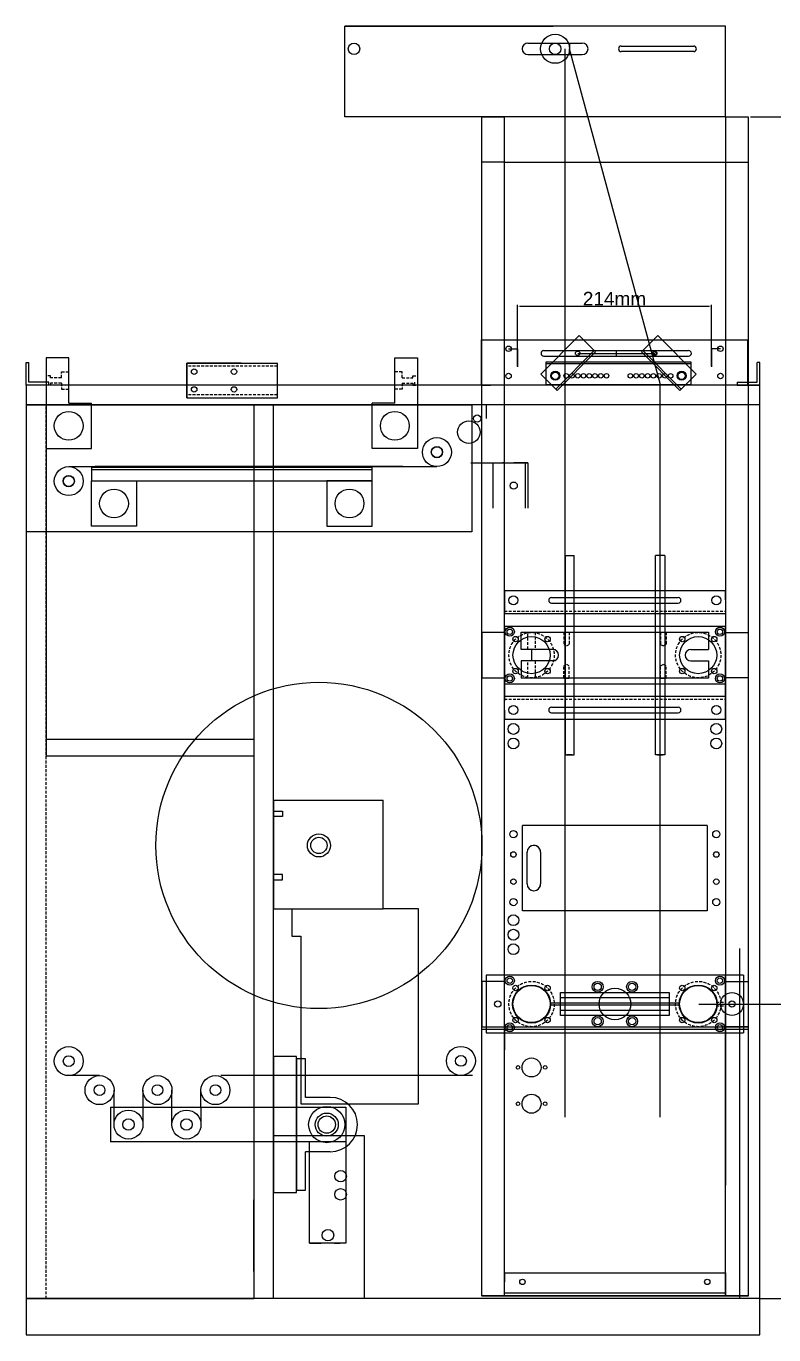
# Model space of a CAD drawing. Header units: centimetres. Extents: x -10816 to 16897, y 31630 to 109107.
# Drawn here: x -10816 to -9990, y 32969 to 34413 of the extents above; entities that cross this region are included whole.
import ezdxf

# ---------------------------------------------------------------- set-up
doc = ezdxf.new("R2010")
doc.units = ezdxf.units.CM
doc.header["$LTSCALE"] = 0.5
doc.linetypes.add('DASHED2', pattern=[9.525, 6.35, -3.175])
doc.styles.get("Standard").update_dxf_attribs({"font": 'arial.ttf'})
doc.dimstyles.new('ISO-25', dxfattribs={"dimtxt": 15, "dimasz": 2.5, "dimexe": 1.25, "dimexo": 0.625, "dimtad": 1, "dimtxsty": 'Standard', "dimcen": 2.5, "dimclrd": 1, "dimclre": 1, "dimadec": 0, "dimazin": 0, "dimtfac": 1, "dimtmove": 0, "dimatfit": 3, "dimfxl": 1, "dimarcsym": 0})

# ---------------------------------------------------------------- blocks, each defined once
blk = doc.blocks.new('*D133')
at = {"color": 1, "lineweight": -2, "transparency": 16777216}
for p, q in [((-10273, 34038.1), (-10273, 34105.9)), ((-10270.5, 34104.6), (-10061.5, 34104.6)), ((-10059, 34038.2), (-10059, 34105.9))]:
    blk.add_line(p, q, dxfattribs=at)
at = {"color": 1, "transparency": 16777216}
for points in [[(-10270.5, 34105), (-10270.5, 34104.2), (-10273, 34104.6)], [(-10061.5, 34105), (-10061.5, 34104.2), (-10059, 34104.6)]]:
    blk.add_solid(points, dxfattribs=at)
at = {"layer": 'Defpoints', "color": 0, "transparency": 16777216}
for p in [(-10059, 34104.6), (-10273, 34037.5), (-10059, 34037.6, -22.3)]:
    blk.add_point(p, dxfattribs=at)
at = {"color": 0, "transparency": 16777216, "insert": (-10166, 34112.8), "char_height": 15, "attachment_point": 5}
blk.add_mtext('214mm', dxfattribs=at)
blk = doc.blocks.new('*D160')
at = {"color": 1, "lineweight": -2, "transparency": 16777216}
for p, q in [((-10072.9, 33334.5), (-9780.9, 33334.5)), ((-9782.2, 33012), (-9782.2, 33332)), ((-10004.9, 33009.5), (-9780.9, 33009.5))]:
    blk.add_line(p, q, dxfattribs=at)
at = {"color": 1, "transparency": 16777216}
for points in [[(-9782.6, 33332), (-9781.8, 33332), (-9782.2, 33334.5)], [(-9782.6, 33012), (-9781.8, 33012), (-9782.2, 33009.5)]]:
    blk.add_solid(points, dxfattribs=at)
at = {"layer": 'Defpoints', "color": 0, "transparency": 16777216}
for p in [(-10073.6, 33334.5), (-9782.2, 33334.5), (-10005.6, 33009.5)]:
    blk.add_point(p, dxfattribs=at)
at = {"color": 0, "transparency": 16777216, "insert": (-9790.5, 33172), "char_height": 15, "attachment_point": 5, "rotation": 90}
blk.add_mtext('325mm', dxfattribs=at)
blk = doc.blocks.new('*D161')
at = {"color": 1, "lineweight": -2, "transparency": 16777216}
for p, q in [((-10015.9, 34313.5), (-9722.7, 34313.5)), ((-9723.9, 34311), (-9723.9, 33012)), ((-10004.9, 33009.5), (-9722.7, 33009.5))]:
    blk.add_line(p, q, dxfattribs=at)
at = {"color": 1, "transparency": 16777216}
for points in [[(-9724.4, 34311), (-9723.5, 34311), (-9723.9, 34313.5)], [(-9724.4, 33012), (-9723.5, 33012), (-9723.9, 33009.5)]]:
    blk.add_solid(points, dxfattribs=at)
at = {"layer": 'Defpoints', "color": 0, "transparency": 16777216}
for p in [(-10016.6, 34313.5), (-10005.6, 33009.5), (-9723.9, 33009.5)]:
    blk.add_point(p, dxfattribs=at)
at = {"color": 0, "transparency": 16777216, "insert": (-9732.2, 33661.5), "char_height": 15, "attachment_point": 5, "rotation": 90}
blk.add_mtext('1304mm', dxfattribs=at)

msp = doc.modelspace()

# ---------------------------------------------------------------- linework, layer by layer
for p, q in [((-10043.574, 34413.466), (-10463.574, 34413.466)), ((-10463.574, 34313.466), (-10463.574, 34413.466)), ((-10463.574, 34413.466), (-10453.574, 34413.466)), ((-10463.574, 34413.466), (-10233.574, 34413.466)), ((-10043.574, 34313.466), (-10043.574, 34413.466)), ((-10261.574, 34394.816), (-10201.574, 34394.816)), ((-10261.574, 34382.116), (-10201.574, 34382.116)), ((-10215.574, 34394.816), (-10215.574, 34382.116)), ((-10215.574, 34382.116), (-10215.574, 34388.466)), ((-10158.574, 34391.466), (-10078.574, 34391.466)), ((-10078.574, 34385.466), (-10158.574, 34385.466)), ((-10043.574, 34313.466), (-10043.574, 34343.466)), ((-10043.574, 34313.466), (-10463.574, 34313.466)), ((-10312.974, 34313.466), (-10312.974, 33012.466)), ((-10312.574, 34313.466), (-10287.574, 34313.466)), ((-10287.574, 33012.466), (-10287.574, 34313.466)), ((-10287.574, 34263.466), (-10287.574, 34313.466)), ((-10043.574, 34313.466), (-10043.574, 33134.466)), ((-10043.574, 34313.466), (-10043.574, 34263.466)), ((-10043.574, 34313.466), (-10018.574, 34313.466)), ((-10018.174, 33012.466), (-10018.174, 34313.466)), ((-10287.574, 34263.466), (-10312.574, 34263.466)), ((-10287.574, 34263.466), (-10043.574, 34263.466)), ((-10043.574, 34263.466), (-10018.574, 34263.466)), ((-10312.974, 34017.466), (-10312.974, 34067.466)), ((-10312.974, 34067.466), (-10018.979, 34067.466, -22.3)), ((-10312.974, 34067.466), (-10302.974, 34067.466)), ((-10312.974, 34067.466), (-10282.974, 34067.466)), ((-10247.462, 34029.662, -11.29), (-10205.035, 34072.088, -11.29)), ((-10205.035, 34072.088, -11.29), (-10187.004, 34054.057, -11.29)), ((-10118.217, 34072.088, -11.29), (-10136.248, 34054.057, -11.29)), ((-10075.791, 34029.662, -11.29), (-10118.217, 34072.088, -11.29)), ((-10018.979, 34067.466, -22.3), (-10018.979, 34017.466, -22.3)), ((-10282.974, 34057.466), (-10272.974, 34057.466)), ((-10272.974, 34057.466), (-10272.974, 34037.466)), ((-10244.124, 34055.466, -0.14), (-10084.129, 34055.466, -22.44)), ((-10188.418, 34055.471, -11.29), (-10230.845, 34013.045, -11.29)), ((-10187.004, 34054.057, -11.29), (-10229.43, 34011.63, -11.29)), ((-10206.626, 34052.466, -11.29), (-10121.626, 34052.466, -11.29)), ((-10164.126, 34055.466, -11.29), (-10164.126, 34049.466, -11.29)), ((-10136.248, 34054.057, -11.29), (-10093.822, 34011.63, -11.29)), ((-10134.834, 34055.471, -11.29), (-10092.408, 34013.045, -11.29)), ((-10048.979, 34057.466, -22.3), (-10058.979, 34057.466, -22.3)), ((-10058.979, 34057.466, -22.3), (-10058.979, 34037.563, -22.3)), ((-10815.574, 34017.466), (-10815.574, 34042.466)), ((-10815.574, 34042.466), (-10812.514, 34042.466)), ((-10812.514, 34020.526), (-10812.514, 34042.466)), ((-10793.574, 34047.466), (-10793.574, 33947.466)), ((-10768.574, 34047.466), (-10793.574, 34047.466)), ((-10768.574, 33997.466), (-10768.574, 34047.466)), ((-10638.074, 34041.466), (-10638.074, 34003.466)), ((-10578.074, 34041.466), (-10638.074, 34041.466)), ((-10638.074, 34003.466), (-10638.074, 34041.466)), ((-10638.074, 34041.466), (-10578.074, 34041.466)), ((-10638.074, 34041.466), (-10538.074, 34041.466)), ((-10538.074, 34003.466), (-10538.074, 34041.466)), ((-10408.574, 34047.466), (-10383.574, 34047.466)), ((-10408.574, 33997.466), (-10408.574, 34047.466)), ((-10383.574, 34047.466), (-10383.574, 33947.466)), ((-10244.124, 34049.466, -0.14), (-10084.129, 34049.466, -22.44)), ((-10241.378, 34043.217, -11.29), (-10081.878, 34043.217, -11.29)), ((-10241.378, 34017.717, -11.29), (-10241.378, 34043.217, -11.29)), ((-10241.378, 34041.217, -11.29), (-10081.878, 34041.217, -11.29)), ((-10081.878, 34043.217, -11.29), (-10081.878, 34017.717, -11.29)), ((-10005.574, 34042.466), (-10008.634, 34042.466)), ((-10008.634, 34020.526), (-10008.634, 34042.466)), ((-10005.574, 34042.466), (-10008.634, 34042.466)), ((-10008.634, 34020.526), (-10008.634, 34042.466)), ((-10005.574, 34017.466), (-10005.574, 34042.466)), ((-10005.574, 34017.466), (-10005.574, 34042.466)), ((-10229.43, 34011.63, -11.29), (-10247.462, 34029.662, -11.29)), ((-10093.822, 34011.63, -11.29), (-10075.791, 34029.662, -11.29)), ((-10005.574, 34017.466), (-10815.574, 34017.466)), ((-10815.574, 34017.466), (-10815.574, 33995.466)), ((-10790.574, 34017.466), (-10815.574, 34017.466)), ((-10790.574, 34020.526), (-10812.514, 34020.526)), ((-10790.574, 34017.466), (-10790.574, 34020.526)), ((-10386.574, 34017.466), (-10386.574, 34020.526)), ((-10018.979, 34017.466, -22.3), (-10312.974, 34017.466)), ((-10312.974, 34017.466), (-10302.974, 34017.466)), ((-10081.878, 34017.717, -11.29), (-10241.378, 34017.717, -11.29)), ((-10030.574, 34020.526), (-10008.634, 34020.526)), ((-10030.574, 34020.526), (-10008.634, 34020.526)), ((-10030.574, 34020.526), (-10030.574, 34017.466)), ((-10030.574, 34017.466), (-10005.574, 34017.466)), ((-10030.574, 34017.466), (-10005.574, 34017.466)), ((-10005.574, 33995.466), (-10005.574, 34017.466)), ((-10005.574, 33995.466), (-10005.574, 34017.466)), ((-10005.574, 33995.466), (-10815.574, 33995.466)), ((-10815.574, 33995.466), (-10815.574, 33009.466)), ((-10793.574, 33995.466), (-10815.574, 33995.466)), ((-10793.574, 33995.466), (-10815.574, 33995.466)), ((-10815.574, 33995.466), (-10323.574, 33995.466)), ((-10793.574, 33995.466), (-10793.574, 33855.466)), ((-10793.574, 33995.466), (-10793.574, 33607.466)), ((-10768.574, 33997.466), (-10743.574, 33997.466)), ((-10743.574, 33947.466), (-10743.574, 33997.466)), ((-10638.074, 34003.466), (-10578.074, 34003.466)), ((-10638.074, 34003.466), (-10538.074, 34003.466)), ((-10564.374, 33995.466), (-10564.374, 33009.466)), ((-10542.374, 33009.466), (-10542.374, 33995.466)), ((-10440.074, 33995.466), (-10462.074, 33995.466)), ((-10433.574, 33947.466), (-10433.574, 33997.466)), ((-10408.574, 33997.466), (-10433.574, 33997.466)), ((-10323.574, 33995.466), (-10323.574, 33855.466)), ((-10307.574, 33995.466), (-10307.574, 33980.466)), ((-10005.574, 33009.466), (-10005.574, 33995.466)), ((-10005.574, 33009.466), (-10005.574, 33995.466)), ((-10793.574, 33947.466), (-10743.574, 33947.466)), ((-10383.574, 33947.466), (-10433.574, 33947.466)), ((-10768.574, 33927.466), (-10362.074, 33927.466)), ((-10744.574, 33927.466), (-10739.574, 33927.466)), ((-10744.574, 33927.466), (-10743.574, 33927.466)), ((-10743.574, 33926.466), (-10743.574, 33924.466)), ((-10433.574, 33926.466), (-10743.574, 33926.466)), ((-10743.574, 33924.466), (-10433.574, 33924.466)), ((-10743.574, 33924.466), (-10743.574, 33911.766)), ((-10399.574, 33927.466), (-10739.574, 33927.466)), ((-10433.574, 33924.466), (-10433.574, 33926.466)), ((-10433.574, 33911.766), (-10433.574, 33924.466)), ((-10324.574, 33931.466), (-10264.774, 33931.466)), ((-10299.774, 33931.466), (-10261.774, 33931.466)), ((-10299.774, 33881.466), (-10299.774, 33931.466)), ((-10287.574, 33931.466), (-10289.774, 33931.466)), ((-10289.774, 33931.466), (-10264.774, 33931.466)), ((-10264.774, 33931.466), (-10277.274, 33931.466)), ((-10261.774, 33931.466), (-10264.774, 33931.466)), ((-10264.774, 33931.466), (-10264.774, 33881.466)), ((-10264.774, 33931.466), (-10264.774, 33881.466)), ((-10261.774, 33931.466), (-10261.774, 33881.466)), ((-10743.574, 33911.766), (-10433.574, 33911.766)), ((-10743.574, 33861.766), (-10743.574, 33911.766)), ((-10743.574, 33911.766), (-10693.574, 33911.766)), ((-10693.574, 33911.766), (-10693.574, 33861.766)), ((-10433.574, 33911.766), (-10483.574, 33911.766)), ((-10483.574, 33911.766), (-10483.574, 33861.766)), ((-10433.574, 33861.766), (-10433.574, 33911.766)), ((-10323.574, 33855.466), (-10815.574, 33855.466)), ((-10693.574, 33861.766), (-10743.574, 33861.766)), ((-10483.574, 33861.766), (-10433.574, 33861.766)), ((-10220.574, 33829.466), (-10220.574, 33609.466)), ((-10220.574, 33829.466), (-10210.574, 33829.466)), ((-10210.574, 33609.466), (-10210.574, 33829.466)), ((-10120.574, 33609.466), (-10120.574, 33829.466)), ((-10110.574, 33829.466), (-10120.574, 33829.466)), ((-10110.574, 33829.466), (-10110.574, 33609.466)), ((-10287.574, 33780.366), (-10287.574, 33790.366)), ((-10287.574, 33790.366), (-10287.574, 33764.966)), ((-10043.574, 33790.366), (-10287.574, 33790.366)), ((-10043.574, 33780.366), (-10043.574, 33790.366)), ((-10043.574, 33790.366), (-10043.574, 33764.966)), ((-10235.574, 33782.966), (-10095.574, 33782.966)), ((-10235.574, 33776.966), (-10095.574, 33776.966)), ((-10287.574, 33744.466), (-10287.574, 33769.966)), ((-10287.574, 33764.966), (-10287.574, 33767.966)), ((-10043.574, 33764.966), (-10287.574, 33764.966)), ((-10043.574, 33769.966), (-10043.574, 33744.466)), ((-10043.574, 33751.216), (-10287.574, 33751.216)), ((-10287.574, 33751.216), (-10287.574, 33734.466)), ((-10043.574, 33687.716), (-10043.574, 33751.216)), ((-10043.574, 33751.216), (-10043.574, 33734.466)), ((-10287.574, 33744.466), (-10312.574, 33744.466)), ((-10312.574, 33744.466), (-10312.574, 33694.466)), ((-10287.574, 33744.466), (-10287.574, 33694.466)), ((-10287.574, 33694.466), (-10287.574, 33744.466)), ((-10287.574, 33719.466), (-10287.574, 33744.466)), ((-10287.574, 33744.466), (-10287.574, 33687.716)), ((-10287.574, 33744.466), (-10287.574, 33687.716)), ((-10287.574, 33719.466), (-10287.574, 33744.466)), ((-10269.074, 33744.807), (-10062.074, 33744.807)), ((-10269.074, 33725.76), (-10269.074, 33744.807)), ((-10222.074, 33744.807), (-10216.074, 33744.807)), ((-10115.074, 33744.807), (-10109.074, 33744.807)), ((-10062.074, 33744.807), (-10062.074, 33725.757)), ((-10043.574, 33744.466), (-10043.574, 33694.466)), ((-10043.574, 33744.466), (-10043.574, 33694.466)), ((-10043.574, 33744.466), (-10043.574, 33694.466)), ((-10043.574, 33744.466), (-10043.574, 33687.716)), ((-10043.574, 33744.466), (-10043.574, 33687.716)), ((-10043.574, 33719.466), (-10043.574, 33744.466)), ((-10043.574, 33744.466), (-10018.574, 33744.466)), ((-10018.574, 33744.466), (-10018.574, 33694.466)), ((-10287.574, 33721.466), (-10287.574, 33717.466)), ((-10234.074, 33725.757), (-10269.074, 33725.76)), ((-10261.574, 33725.895), (-10253.574, 33725.855)), ((-10253.574, 33725.855), (-10257.574, 33725.875)), ((-10257.574, 33725.875), (-10257.574, 33713.057)), ((-10081.569, 33725.757), (-10062.074, 33725.757)), ((-10043.574, 33721.466), (-10043.574, 33717.466)), ((-10234.074, 33713.057), (-10269.074, 33713.057)), ((-10269.074, 33713.057), (-10269.074, 33694.007)), ((-10081.569, 33713.057), (-10062.074, 33713.057)), ((-10062.074, 33713.057), (-10062.074, 33694.007)), ((-10312.574, 33694.466), (-10287.574, 33694.466)), ((-10287.574, 33694.466), (-10287.574, 33668.966)), ((-10062.074, 33694.007), (-10269.074, 33694.007)), ((-10222.074, 33694.007), (-10216.074, 33694.007)), ((-10115.074, 33694.007), (-10109.074, 33694.007)), ((-10043.574, 33668.966), (-10043.574, 33694.466)), ((-10018.574, 33694.466), (-10043.574, 33694.466)), ((-10287.574, 33687.716), (-10043.574, 33687.716)), ((-10287.574, 33648.566), (-10287.574, 33673.966)), ((-10043.574, 33673.966), (-10287.574, 33673.966)), ((-10287.574, 33673.966), (-10287.574, 33670.966)), ((-10235.574, 33661.966), (-10095.574, 33661.966)), ((-10043.574, 33648.566), (-10043.574, 33673.966)), ((-10287.574, 33658.566), (-10287.574, 33648.566)), ((-10043.574, 33648.566), (-10287.574, 33648.566)), ((-10235.574, 33655.966), (-10095.574, 33655.966)), ((-10043.574, 33658.566), (-10043.574, 33648.566)), ((-10793.574, 33627.466), (-10793.574, 33618.466)), ((-10564.374, 33626.466), (-10793.574, 33626.466)), ((-10793.574, 33626.466), (-10793.574, 33608.466)), ((-10793.574, 33608.466), (-10564.374, 33608.466)), ((-10220.574, 33609.466), (-10210.574, 33609.466)), ((-10212.574, 33609.466), (-10218.574, 33609.466)), ((-10110.574, 33609.466), (-10120.574, 33609.466)), ((-10118.574, 33609.466), (-10112.574, 33609.466)), ((-10542.374, 33559.466), (-10542.374, 33439.466)), ((-10542.374, 33559.466), (-10421.374, 33559.466)), ((-10421.374, 33439.466), (-10421.374, 33559.466)), ((-10542.374, 33547.466), (-10532.374, 33547.466)), ((-10542.374, 33547.466), (-10542.374, 33541.466)), ((-10542.374, 33544.466), (-10542.374, 33474.466)), ((-10532.374, 33547.466), (-10532.374, 33541.466)), ((-10532.374, 33541.466), (-10542.374, 33541.466)), ((-10267.574, 33437.466), (-10267.574, 33531.466)), ((-10063.574, 33531.466), (-10267.574, 33531.466)), ((-10063.574, 33531.466), (-10063.574, 33437.466)), ((-10564.374, 33518.466), (-10564.374, 33500.466)), ((-10542.374, 33009.466), (-10542.374, 33529.466)), ((-10262.574, 33466.966), (-10262.574, 33501.966)), ((-10247.574, 33501.966), (-10247.574, 33466.966)), ((-10247.574, 33501.966), (-10247.574, 33490.466)), ((-10532.374, 33477.466), (-10542.374, 33477.466)), ((-10542.374, 33471.466), (-10542.374, 33477.466)), ((-10532.374, 33471.466), (-10532.374, 33477.466)), ((-10247.574, 33478.466), (-10247.574, 33466.966)), ((-10542.374, 33471.466), (-10532.374, 33471.466)), ((-10542.374, 33009.466), (-10542.374, 33459.466)), ((-10542.374, 33439.466), (-10421.374, 33439.466)), ((-10542.374, 33439.466), (-10421.374, 33439.466)), ((-10542.374, 33439.466), (-10522.374, 33439.466)), ((-10522.374, 33439.466), (-10522.374, 33409.466)), ((-10382.374, 33439.466), (-10421.374, 33439.466)), ((-10382.374, 33224.466), (-10382.374, 33439.466)), ((-10063.574, 33437.466), (-10267.574, 33437.466)), ((-10522.374, 33409.466), (-10512.374, 33409.466)), ((-10512.374, 33409.466), (-10512.374, 33224.466)), ((-10542.374, 33009.466), (-10542.374, 33389.466)), ((-10027.574, 33009.466), (-10027.574, 33395.673)), ((-10287.574, 33359.466), (-10287.574, 33384.966)), ((-10043.574, 33384.966), (-10043.574, 33359.466)), ((-10287.574, 33359.466), (-10312.574, 33359.466)), ((-10312.574, 33359.466), (-10312.574, 33309.466)), ((-10043.574, 33366.216), (-10287.574, 33366.216)), ((-10043.574, 33302.716), (-10043.574, 33366.216)), ((-10043.574, 33366.216), (-10043.574, 33349.466)), ((-10043.574, 33359.466), (-10043.574, 33309.466)), ((-10043.574, 33359.466), (-10043.574, 33309.466)), ((-10043.574, 33359.466), (-10043.574, 33309.466)), ((-10043.574, 33359.466), (-10043.574, 33302.716)), ((-10043.574, 33359.466), (-10043.574, 33302.716)), ((-10043.574, 33334.466), (-10043.574, 33359.466)), ((-10043.574, 33359.466), (-10018.574, 33359.466)), ((-10018.574, 33359.466), (-10018.574, 33309.466)), ((-10225.574, 33334.466), (-10225.574, 33347.166)), ((-10225.574, 33347.166), (-10105.574, 33347.166)), ((-10105.574, 33347.166), (-10105.574, 33321.766)), ((-10235.574, 33335.866), (-10095.574, 33335.866)), ((-10095.574, 33333.066), (-10235.574, 33333.066)), ((-10225.574, 33327.466), (-10225.574, 33341.466)), ((-10105.574, 33341.466), (-10225.574, 33341.466)), ((-10225.574, 33321.766), (-10225.574, 33334.466)), ((-10105.574, 33341.466), (-10105.574, 33327.466)), ((-10043.574, 33336.466), (-10043.574, 33332.466)), ((-10043.574, 33336.466), (-10043.574, 33332.466)), ((-10043.574, 33012.466), (-10043.574, 33334.466)), ((-10105.574, 33327.466), (-10225.574, 33327.466)), ((-10105.574, 33321.766), (-10225.574, 33321.766)), ((-10312.574, 33309.466), (-10287.574, 33309.466)), ((-10312.574, 33306.466), (-10312.574, 33309.466)), ((-10312.574, 33309.466), (-10018.574, 33309.466)), ((-10018.574, 33306.466), (-10312.574, 33306.466)), ((-10287.574, 33309.466), (-10287.574, 33283.966)), ((-10287.574, 33302.716), (-10043.574, 33302.716)), ((-10043.574, 33283.966), (-10043.574, 33309.466)), ((-10043.574, 33309.466), (-10043.574, 33259.466)), ((-10018.574, 33309.466), (-10043.574, 33309.466)), ((-10018.574, 33309.466), (-10018.574, 33306.466)), ((-10018.574, 33309.466), (-10018.574, 33306.466)), ((-10542.374, 33276.466), (-10542.374, 33126.466)), ((-10516.974, 33276.466), (-10542.374, 33276.466)), ((-10516.974, 33126.466), (-10516.974, 33276.466)), ((-10516.974, 33273.966), (-10516.974, 33128.966)), ((-10506.974, 33273.966), (-10516.974, 33273.966)), ((-10506.974, 33231.466), (-10506.974, 33273.966)), ((-10734.574, 33255.468), (-10768.574, 33255.468)), ((-10322.809, 33255.734), (-10600.589, 33255.468)), ((-10718.574, 33201.466), (-10718.574, 33239.468)), ((-10686.574, 33239.468), (-10686.574, 33201.466)), ((-10654.574, 33201.466), (-10654.574, 33239.468)), ((-10623.021, 33239.468), (-10622.575, 33201.655)), ((-10479.774, 33231.466), (-10506.974, 33231.466)), ((-10722.574, 33220.516), (-10722.574, 33182.416)), ((-10722.574, 33220.516), (-10462.574, 33220.516)), ((-10512.374, 33224.466), (-10382.374, 33224.466)), ((-10462.574, 33220.516), (-10462.574, 33182.416)), ((-10462.574, 33220.516), (-10462.574, 33070.516)), ((-10542.374, 33009.466), (-10542.374, 33209.466)), ((-10479.774, 33201.466), (-10479.774, 33201.466)), ((-10479.774, 33201.466), (-10479.774, 33201.466)), ((-10479.774, 33201.466), (-10479.774, 33201.466)), ((-10542.374, 33189.466), (-10442.374, 33189.466)), ((-10442.374, 33189.466), (-10442.374, 33009.466)), ((-10462.574, 33182.416), (-10722.574, 33182.416)), ((-10506.974, 33128.966), (-10506.974, 33171.466)), ((-10479.774, 33171.466), (-10506.974, 33171.466)), ((-10502.574, 33070.516), (-10502.574, 33182.416)), ((-10542.374, 33126.466), (-10516.974, 33126.466)), ((-10516.974, 33128.966), (-10506.974, 33128.966)), ((-10564.374, 33039.466), (-10564.374, 33118.243)), ((-10462.574, 33070.516), (-10502.574, 33070.516)), ((-10502.574, 33070.516), (-10489.874, 33070.516)), ((-10489.874, 33070.516), (-10496.224, 33070.516)), ((-10462.574, 33070.516), (-10475.274, 33070.516)), ((-10475.274, 33070.516), (-10468.924, 33070.516)), ((-10287.574, 33012.466), (-10287.574, 33037.866)), ((-10287.574, 33037.866), (-10043.574, 33037.866)), ((-10287.574, 33037.866), (-10287.574, 33027.866)), ((-10043.574, 33037.866), (-10043.574, 33012.466)), ((-10287.574, 33012.466), (-10312.974, 33012.466)), ((-10312.574, 33012.466), (-10287.574, 33012.466)), ((-10287.574, 33012.466), (-10293.574, 33012.466)), ((-10043.574, 33015.466), (-10287.574, 33015.466)), ((-10287.574, 33012.466), (-10043.574, 33012.466)), ((-10043.574, 33012.466), (-10287.574, 33012.466)), ((-10043.574, 33012.466), (-10043.574, 33015.466)), ((-10043.574, 33012.466), (-10018.174, 33012.466)), ((-10018.574, 33012.466), (-10043.574, 33012.466)), ((-10005.574, 33009.466), (-10815.574, 33009.466)), ((-10815.574, 33009.466), (-10815.574, 32969.466)), ((-10815.574, 33009.466), (-10793.574, 33009.466)), ((-10815.574, 33009.466), (-10814.374, 33009.466)), ((-10814.374, 33009.466), (-10564.374, 33009.466)), ((-10442.374, 33009.466), (-10542.374, 33009.466)), ((-10005.574, 33009.466), (-10526.074, 33009.466)), ((-10005.574, 33009.466), (-10027.574, 33009.466)), ((-10005.574, 33009.466), (-10027.574, 33009.466)), ((-10005.574, 33009.466), (-10027.574, 33009.466)), ((-10005.574, 32969.466), (-10005.574, 33009.466)), ((-10005.574, 32969.466), (-10005.574, 33009.466)), ((-10815.574, 32969.466), (-10005.574, 32969.466))]:
    msp.add_line(p, q)
at = {"color": 4}
for p, q in [((-10220.574, 33209.688), (-10220.574, 34388.466)), ((-10115.574, 34019.301), (-10215.574, 34388.466)), ((-10115.574, 33209.688), (-10115.574, 34019.301)), ((-10023.574, 33366.216), (-10307.574, 33366.216)), ((-10307.574, 33366.216), (-10307.574, 33302.716)), ((-10023.574, 33366.216), (-10023.574, 33302.716)), ((-10307.574, 33302.716), (-10023.574, 33302.716))]:
    msp.add_line(p, q, dxfattribs=at)
at = {"linetype": 'DASHED2'}
for p, q in [((-10538.074, 34038.366), (-10638.074, 34038.366)), ((-10788.574, 34027.466), (-10793.574, 34027.466)), ((-10788.574, 34025.466), (-10788.574, 34027.466)), ((-10776.574, 34025.466), (-10788.574, 34025.466)), ((-10776.574, 34031.991), (-10768.574, 34031.991)), ((-10776.574, 34025.466), (-10776.574, 34031.991)), ((-10400.574, 34031.991), (-10408.574, 34031.991)), ((-10400.574, 34025.466), (-10400.574, 34031.991)), ((-10400.574, 34025.466), (-10388.574, 34025.466)), ((-10388.574, 34025.466), (-10388.574, 34027.466)), ((-10388.574, 34027.466), (-10383.574, 34027.466)), ((-10788.574, 34017.466), (-10793.574, 34017.466)), ((-10776.574, 34019.466), (-10788.574, 34019.466)), ((-10788.574, 34019.466), (-10788.574, 34017.466)), ((-10776.574, 34019.466), (-10776.574, 34012.941)), ((-10776.574, 34012.941), (-10768.574, 34012.941)), ((-10538.074, 34006.566), (-10638.074, 34006.566)), ((-10400.574, 34012.941), (-10408.574, 34012.941)), ((-10400.574, 34019.466), (-10388.574, 34019.466)), ((-10400.574, 34019.466), (-10400.574, 34012.941)), ((-10388.574, 34019.466), (-10388.574, 34017.466)), ((-10388.574, 34017.466), (-10383.574, 34017.466)), ((-10793.574, 33009.466), (-10793.574, 33995.466)), ((-10287.574, 33767.966), (-10043.574, 33767.966)), ((-10261.574, 33725.895), (-10261.574, 33744.807)), ((-10253.574, 33744.807), (-10253.574, 33725.855)), ((-10222.074, 33744.807), (-10222.074, 33731.322)), ((-10216.074, 33744.807), (-10216.074, 33731.322)), ((-10115.074, 33744.807), (-10115.074, 33731.322)), ((-10109.074, 33744.807), (-10109.074, 33731.322)), ((-10222.074, 33731.322), (-10219.074, 33729.322)), ((-10216.074, 33731.322), (-10219.074, 33729.322)), ((-10115.074, 33731.322), (-10112.074, 33729.322)), ((-10109.074, 33731.322), (-10112.074, 33729.322)), ((-10261.574, 33694.007), (-10261.574, 33712.92)), ((-10253.574, 33712.96), (-10253.574, 33694.007)), ((-10222.074, 33707.492), (-10219.074, 33709.492)), ((-10222.074, 33694.007), (-10222.074, 33707.492)), ((-10216.074, 33707.492), (-10219.074, 33709.492)), ((-10216.074, 33694.007), (-10216.074, 33707.492)), ((-10115.074, 33707.492), (-10112.074, 33709.492)), ((-10115.074, 33694.007), (-10115.074, 33707.492)), ((-10109.074, 33707.492), (-10112.074, 33709.492)), ((-10109.074, 33694.007), (-10109.074, 33707.492)), ((-10287.574, 33670.966), (-10043.574, 33670.966)), ((-10053.674, 33336.466), (-10043.574, 33336.466)), ((-10053.674, 33332.466), (-10043.574, 33332.466))]:
    msp.add_line(p, q, dxfattribs=at)
for centre, radius in [((-10231.574, 34388.466), 16), ((-10453.574, 34388.466), 6.35), ((-10231.574, 34388.466), 6.35), ((-10282.974, 34057.466), 3), ((-10206.626, 34052.466, -11.29), 2.5), ((-10121.626, 34052.466, -11.29), 2.5), ((-10121.626, 34052.466, -11.29), 2), ((-10048.979, 34057.466, -22.3), 3), ((-10630.074, 34032.266), 3), ((-10630.074, 34032.266), 3), ((-10586.074, 34032.266), 3), ((-10586.074, 34032.266), 3), ((-10282.974, 34027.466), 3), ((-10231.378, 34027.717, -11.29), 5), ((-10231.375, 34027.717, -11.29), 4), ((-10219.253, 34027.717, -11.29), 2.5), ((-10212.903, 34027.717, -11.29), 2.5), ((-10206.553, 34027.717, -11.29), 2.5), ((-10200.203, 34027.717, -11.29), 2.5), ((-10193.853, 34027.717, -11.29), 2.5), ((-10187.503, 34027.717, -11.29), 2.5), ((-10181.153, 34027.717, -11.29), 2.5), ((-10174.803, 34027.717, -11.29), 2.5), ((-10148.453, 34027.717, -11.29), 2.5), ((-10142.103, 34027.717, -11.29), 2.5), ((-10135.753, 34027.717, -11.29), 2.5), ((-10129.403, 34027.717, -11.29), 2.5), ((-10123.053, 34027.717, -11.29), 2.5), ((-10116.703, 34027.717, -11.29), 2.5), ((-10110.353, 34027.717, -11.29), 2.5), ((-10104.003, 34027.717, -11.29), 2.5), ((-10091.878, 34027.717, -11.29), 5), ((-10091.878, 34027.717, -11.29), 4), ((-10048.979, 34027.466, -22.3), 3), ((-10630.074, 34012.666), 3), ((-10630.074, 34012.666), 3), ((-10586.074, 34012.666), 3), ((-10586.074, 34012.666), 3), ((-10768.574, 33972.466), 15.9), ((-10408.574, 33972.466), 15.9), ((-10326.824, 33965.466), 12.5), ((-10326.824, 33965.466), 12.5), ((-10326.824, 33965.466), 12.5), ((-10317.574, 33980.466), 4), ((-10317.574, 33980.466), 4), ((-10317.574, 33980.466), 4), ((-10362.074, 33943.466), 16), ((-10362.074, 33943.466), 6.25), ((-10362.074, 33943.466), 6), ((-10362.074, 33943.466), 6), ((-10768.574, 33911.466), 16), ((-10768.574, 33911.466), 6.25), ((-10768.574, 33911.466), 6), ((-10277.274, 33906.466), 4), ((-10718.574, 33886.766), 15.9), ((-10458.574, 33886.766), 15.9), ((-10277.574, 33779.966), 5), ((-10277.574, 33779.966), 5), ((-10277.574, 33779.966), 5), ((-10277.574, 33779.966), 5), ((-10277.574, 33779.966), 5), ((-10053.574, 33779.966), 5), ((-10053.574, 33779.966), 5), ((-10053.574, 33779.966), 5), ((-10053.574, 33779.966), 5), ((-10053.574, 33779.966), 5), ((-10281.574, 33745.216), 5), ((-10281.574, 33745.216), 3), ((-10281.574, 33745.216), 3), ((-10049.574, 33745.216), 5), ((-10049.574, 33745.216), 3), ((-10049.574, 33745.216), 3), ((-10275.252, 33737.143), 3), ((-10257.574, 33719.466), 20.5), ((-10257.574, 33719.466), 20.5), ((-10239.896, 33737.143), 3), ((-10091.252, 33737.143), 3), ((-10073.574, 33719.466), 20.5), ((-10073.574, 33719.466), 20.5), ((-10055.896, 33737.143), 3), ((-10275.252, 33701.788), 3), ((-10239.896, 33701.788), 3), ((-10091.252, 33701.788), 3), ((-10055.896, 33701.788), 3), ((-10492.374, 33509.466), 180), ((-10281.574, 33693.716), 5), ((-10281.574, 33693.716), 3), ((-10281.574, 33693.716), 3), ((-10049.574, 33693.716), 5), ((-10049.574, 33693.716), 3), ((-10049.574, 33693.716), 3), ((-10277.574, 33658.966), 5), ((-10277.574, 33658.966), 5), ((-10277.574, 33658.966), 5), ((-10277.574, 33658.966), 5), ((-10277.574, 33658.966), 5), ((-10277.574, 33658.966), 5), ((-10277.574, 33658.966), 5), ((-10277.574, 33658.966), 5), ((-10277.574, 33658.966), 5), ((-10053.574, 33658.966), 5), ((-10053.574, 33658.966), 5), ((-10053.574, 33658.966), 5), ((-10053.574, 33658.966), 5), ((-10053.574, 33658.966), 5), ((-10053.574, 33658.966), 5), ((-10053.574, 33658.966), 5), ((-10053.574, 33658.966), 5), ((-10053.574, 33658.966), 5), ((-10277.574, 33637.966), 6), ((-10277.574, 33637.966), 6), ((-10053.574, 33637.966), 6), ((-10277.574, 33621.966), 6), ((-10277.574, 33621.966), 6), ((-10053.574, 33621.966), 6), ((-10492.374, 33509.466), 12.7), ((-10492.374, 33509.466), 9), ((-10277.574, 33521.966), 4), ((-10053.574, 33521.966), 4), ((-10277.574, 33499.466), 3), ((-10053.574, 33499.466), 3), ((-10277.574, 33469.466), 3), ((-10053.574, 33469.466), 3), ((-10277.574, 33446.966), 4), ((-10053.574, 33446.966), 4), ((-10277.574, 33426.966), 6), ((-10277.574, 33410.966), 6), ((-10277.574, 33394.966), 6), ((-10281.574, 33360.216), 5), ((-10281.574, 33360.216), 3), ((-10281.574, 33360.216), 3), ((-10049.574, 33360.216), 5), ((-10049.574, 33360.216), 3), ((-10049.574, 33360.216), 3), ((-10275.252, 33352.143), 3), ((-10257.574, 33334.466), 20.5), ((-10257.574, 33334.466), 20.5), ((-10239.896, 33352.143), 3), ((-10091.252, 33352.143), 3), ((-10073.574, 33334.466), 20.5), ((-10073.574, 33334.466), 20.5), ((-10055.896, 33352.143), 3), ((-10036.274, 33334.466), 12.7), ((-10281.574, 33308.716), 5), ((-10275.252, 33316.788), 3), ((-10239.896, 33316.788), 3), ((-10091.252, 33316.788), 3), ((-10055.896, 33316.788), 3), ((-10049.574, 33308.716), 5), ((-10281.574, 33308.716), 3), ((-10281.574, 33308.716), 3), ((-10049.574, 33308.716), 3), ((-10049.574, 33308.716), 3), ((-10768.574, 33271.468), 16), ((-10335.574, 33271.734), 16), ((-10768.574, 33271.468), 6), ((-10335.574, 33271.734), 6), ((-10257.574, 33264.466), 10.5), ((-10734.574, 33239.468), 16), ((-10670.574, 33239.468), 16), ((-10606.574, 33239.468), 16), ((-10272.574, 33264.466), 2), ((-10242.574, 33264.466), 2), ((-10734.574, 33239.468), 6), ((-10670.574, 33239.468), 6), ((-10606.574, 33239.468), 6), ((-10272.574, 33224.466), 2), ((-10257.574, 33224.466), 10.5), ((-10242.574, 33224.466), 2), ((-10702.574, 33201.466), 16), ((-10638.574, 33201.466), 16), ((-10483.674, 33201.466), 20), ((-10483.674, 33201.466), 12.7), ((-10702.574, 33201.466), 6.35), ((-10638.574, 33201.466), 6.35), ((-10483.674, 33201.466), 9.525), ((-10468.374, 33144.466), 6.35), ((-10468.374, 33124.466), 6.35), ((-10482.374, 33079.466), 6.35), ((-10267.574, 33027.866), 3), ((-10063.574, 33027.866), 3)]:
    msp.add_circle(centre, radius)
for centre in [(-10257.574, 33719.466), (-10073.574, 33719.466), (-10257.574, 33334.466), (-10073.574, 33334.466)]:
    msp.add_circle(centre, 25, dxfattribs=at)
at = {"color": 4}
for centre, radius in [((-10281.574, 33360.216), 3), ((-10184.574, 33353.466), 6), ((-10184.574, 33353.466), 4), ((-10146.574, 33353.466), 6), ((-10146.574, 33353.466), 4), ((-10049.574, 33360.216), 3), ((-10257.574, 33334.466), 21), ((-10165.574, 33334.466), 17.5), ((-10073.574, 33334.466), 21), ((-10294.874, 33334.466), 3.5), ((-10036.274, 33334.466), 3.5), ((-10184.574, 33315.466), 6), ((-10184.574, 33315.466), 4), ((-10146.574, 33315.466), 6), ((-10146.574, 33315.466), 4), ((-10281.574, 33308.713), 3), ((-10049.574, 33308.713), 3)]:
    msp.add_circle(centre, radius, dxfattribs=at)
for centre, radius, start, end in [((-10261.574, 34388.466), 6.35, 90, 270), ((-10201.574, 34388.466), 6.35, 270, 90), ((-10158.574, 34388.466), 3, 90, 270), ((-10078.574, 34388.466), 3, 270, 90), ((-10244.124, 34052.466, -0.14), 3, 90, 270), ((-10084.129, 34052.466, -22.44), 3, 270, 90), ((-10235.574, 33779.966), 3, 90, 270), ((-10095.574, 33779.966), 3, 270, 90), ((-10234.074, 33719.407), 6.35, 270, 90), ((-10081.569, 33719.407), 6.35, 90, 270), ((-10235.574, 33658.966), 3, 90, 270), ((-10095.574, 33658.966), 3, 270, 90), ((-10255.074, 33501.966), 7.5, 0, 180), ((-10255.074, 33501.966), 7.5, 0, 126.869898), ((-10255.074, 33466.966), 7.5, 180, 0), ((-10255.074, 33466.966), 7.5, 233.130102, 0), ((-10479.774, 33201.466), 30, 270, 90)]:
    msp.add_arc(centre, radius, start, end)

# ---------------------------------------------------------------- dimensions: what is measured, and where the dimension line sits
for base, p1, p2, picture, middle in [((-9723.942, 33009.466), (-10016.574, 34313.466), (-10005.574, 33009.466), '*D161', (-9732.23, 33661.466)), ((-9782.193, 33334.466), (-10005.574, 33009.466), (-10073.574, 33334.466), '*D160', (-9790.482, 33171.966))]:
    dim = msp.add_linear_dim(base=base, p1=p1, p2=p2, angle=90, dimstyle='ISO-25', override={"dimpost": 'mm'})
    dim.commit()
    dim.dimension.update_dxf_attribs({"geometry": picture, "text_midpoint": middle})
dim = msp.add_linear_dim(base=(-10058.97883738, 34104.628082462), p1=(-10272.97383738, 34037.465804072), p2=(-10058.97883738, 34037.562673825, -22.3), dimstyle='ISO-25', override={"dimpost": 'mm'})
dim.commit()
dim.dimension.update_dxf_attribs({"geometry": '*D133', "text_midpoint": (-10165.97633738, 34112.783778233)})

doc.saveas('drawing.dxf')
